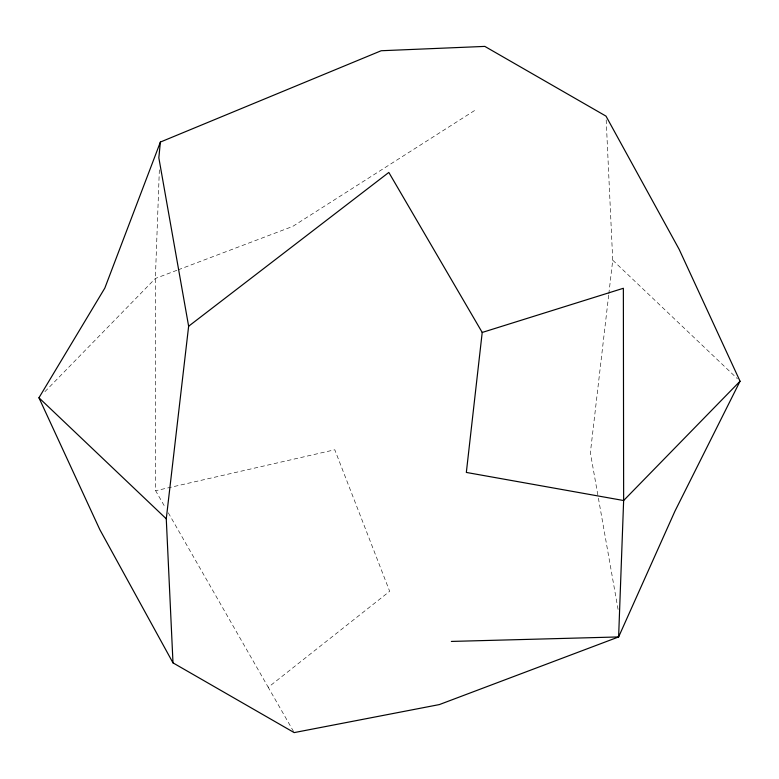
<?xml version="1.0" encoding="UTF-8"?>
<svg xmlns="http://www.w3.org/2000/svg" width="779" height="779" viewBox="0 0 779 779"><rect width="100%" height="100%" fill="white"/><g stroke="black" fill="none" stroke-linecap="round" stroke-linejoin="round"><path stroke-width="0.58" stroke-dasharray="3.9 2.92" d="M159.354 169.822L155.362 278.473L155.634 490.721L165.275 507.538M608.681 295.095L590.365 452.765L598.184 496.963M608.818 293.887L612.732 260.186L606.179 119.762M44.9 391.681L155.362 278.473L176.93 270.294M293.586 731.549L268.239 687.312L389.666 591.3L334.785 449.775L155.634 490.721M474.528 110.569L292.719 226.416L178.07 269.865M612.732 260.186L737.411 378.721M168.283 512.796L268.239 687.312M598.399 498.161L618.253 610.444"/><path stroke-width="1.17" d="M160.377 142.06L158.838 157.806L188.635 326.235L166.268 518.814L172.996 662.871L294.18 732.601L439.366 704.576L618.623 636.94L674.935 511.18L740.05 381.223L679.161 249.348L606.004 116.129L484.82 46.399L381.194 50.742L160.377 142.06L104.824 288.094L38.95 397.777L99.839 529.652L172.996 662.871M188.635 326.235L388.818 172.432L482.211 332.448L466.339 472.434L623.638 500.527L740.05 381.223M482.211 332.448L623.366 288.279L623.638 500.527L618.623 636.94L451.353 641.429M38.95 397.777L166.268 518.814"/></g></svg>
